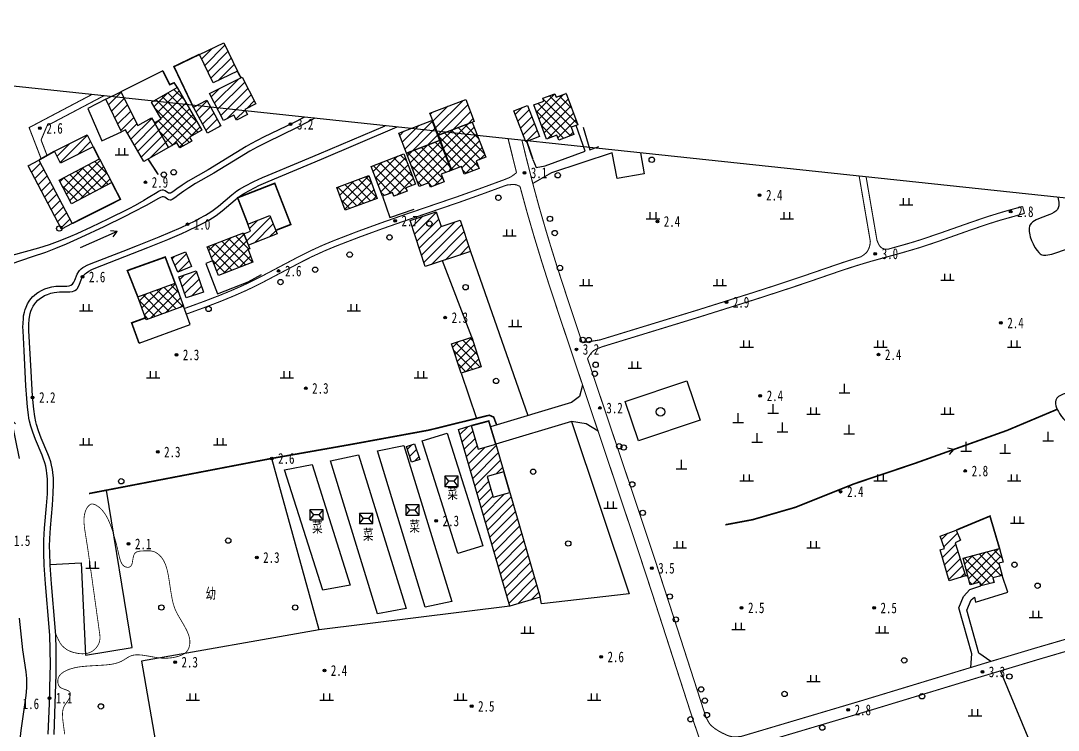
# Model space of a CAD drawing. Header units: metres. Extents: x 494039 to 619385, y 3351420 to 3402703.
# Drawn here: x 590085.7 to 590473.4, y 3393022.2 to 3393287.4 of the extents above; entities that cross this region are included whole.
import ezdxf
from ezdxf.enums import TextEntityAlignment as Align

# ---------------------------------------------------------------- set-up
doc = ezdxf.new("R2010")
doc.units = ezdxf.units.M
for name, pattern in [('2430', [0]), ('2450', [0]), ('4430', [0]), ('8521', [0]), ('9610', [0])]:
    doc.linetypes.add(name, pattern=pattern)
for name, color, linetype in [('210100', 130, 'Continuous'), ('220200', 130, 'Continuous'), ('261301', 141, 'Continuous'), ('310300', 8, 'Continuous'), ('310500', 8, 'Continuous'), ('330400', 8, 'Continuous'), ('340703', 8, 'Continuous'), ('380201', 8, '2430'), ('380202', 8, '2450'), ('420500', 8, 'Continuous'), ('440300', 8, '4430'), ('510301', 8, 'Continuous'), ('720100', 8, 'Continuous'), ('760201', 8, '8521'), ('810100', 8, '9610'), ('810302', 8, 'Continuous'), ('810501', 8, 'Continuous'), ('810502', 8, 'Continuous'), ('范围线', 8, 'Continuous')]:
    doc.layers.add(name, color=color, linetype=linetype)
doc.layers.add('710101', color=8, linetype='Continuous', lineweight=0)
pattern_1 = [(45, (0, 0), (-1.767766953, 1.767766953), []), (135, (0, 0), (-1.767766953, -1.767766953), [])]
pattern_2 = [(45, (0, 0), (-1.767766953, 1.767766953), [])]

# ---------------------------------------------------------------- blocks, each defined once
blk = doc.blocks.new('of')
at = {"color": 0, "linetype": 'Continuous'}
for p, q in [((-1, 0), (1, 0)), ((0, 0), (0, 1.7))]:
    blk.add_line(p, q, dxfattribs=at)
blk = doc.blocks.new('gc170')
at = {"linetype": 'Continuous'}
blk.add_circle((0, 0), 0.5, dxfattribs=at)
blk = doc.blocks.new('gu')
at = {"flags": 128}
for points in [[(3.75, 0), (-3.75, 0)], [(2.71, -0.6), (3.75, 0), (3.75, 0), (2.71, 0.6)]]:
    blk.add_lwpolyline(points, dxfattribs=at)
blk = doc.blocks.new('p_point')
for radius in [0.25, 0.2, 0.15, 0.1, 0.05]:
    blk.add_circle((0, 0), radius)
blk.add_point((0, 0))
blk = doc.blocks.new('vm')
at = {"linetype": 'Continuous'}
for p, q in [((1.25, 0), (-1.25, 0)), ((-0.5, 0), (-0.5, 1.3)), ((0.5, 1.3), (0.5, 0))]:
    blk.add_line(p, q, dxfattribs=at)
blk = doc.blocks.new('v1')
blk.add_circle((0, 0), 0.8)
blk = doc.blocks.new('mf')
for p, q in [((1.25, 0.95), (-1.25, 0.95)), ((-1.25, 0.95), (-1.25, -0.95)), ((0.5, 0), (-0.5, 0)), ((1.25, -0.95), (1.25, 0.95)), ((-1.25, -0.95), (1.25, -0.95))]:
    blk.add_line(p, q)
at = {"flags": 128}
for points in [[(-1.25, -0.95), (-0.5, 0), (-1.25, 0.95)], [(1.25, -0.95), (0.5, 0), (1.25, 0.95)]]:
    blk.add_lwpolyline(points, dxfattribs=at)
blk = doc.blocks.new('1-3&1-4')
at = {"layer": '310300', "linetype": 'Continuous'}
h = blk.add_hatch(dxfattribs=at)
h.set_pattern_fill('ANSI31', color=8, scale=20, style=0)
h.set_pattern_definition(pattern_2)
h.paths.add_polyline_path([(590161.5582, 3393279.1835), (590166.6848, 3393268.5173), (590157.6211, 3393264.1609), (590152.4945, 3393274.8271)])
h = blk.add_hatch(dxfattribs=at)
h.set_pattern_fill('ANSI31', color=8, scale=20, style=0)
h.set_pattern_definition(pattern_2)
h.paths.add_polyline_path([(590168.4255, 3393266.3722), (590173.5556, 3393256.341), (590169.4947, 3393254.2642), (590170.4399, 3393252.4161), (590166.2963, 3393250.297), (590165.3511, 3393252.1451), (590161.4341, 3393250.1419), (590156.304, 3393260.1731)])
h = blk.add_hatch(dxfattribs=at)
h.set_pattern_fill('ANSI31', color=8, scale=20, style=0)
h.set_pattern_definition(pattern_2)
h.paths.add_polyline_path([(590140.9532, 3393240.0238), (590131.6991, 3393234.7506), (590124.9005, 3393246.6817), (590123.4138, 3393245.8346), (590117.468, 3393258.1401), (590123.1525, 3393260.8867), (590129.512, 3393248.2624), (590134.562, 3393251.123), (590135.6846, 3393249.2698)])
h = blk.add_hatch(dxfattribs=at)
h.set_pattern_fill('ANSI31', color=8, scale=20, style=0)
h.set_pattern_definition(pattern_2)
h.paths.add_polyline_path([(590155.4853, 3393245.338), (590150.233, 3393255.0479), (590155.2675, 3393257.7712), (590160.5198, 3393248.0613)])
h = blk.add_hatch(dxfattribs=at)
h.set_pattern_fill('ANSI31', color=8, scale=20, style=0)
h.set_pattern_definition(pattern_2)
h.paths.add_polyline_path([(590241.8074, 3393244.6519), (590238.6475, 3393252.9028), (590252.0235, 3393258.0256), (590255.1835, 3393249.7747)])
h = blk.add_hatch(dxfattribs=at)
h.set_pattern_fill('ANSI31', color=8, scale=20, style=0)
h.set_pattern_definition(pattern_2)
h.paths.add_polyline_path([(590269.9304, 3393253.7378), (590275.0706, 3393255.7403), (590279.5994, 3393244.1152), (590274.4592, 3393242.1127)])
h = blk.add_hatch(dxfattribs=at)
h.set_pattern_fill('ANSI31', color=8, scale=20, style=0)
h.set_pattern_definition(pattern_2)
h.paths.add_polyline_path([(590229.8661, 3393237.9059), (590226.9898, 3393245.4162), (590239.3375, 3393250.1452), (590242.2139, 3393242.6348)])
h = blk.add_hatch(dxfattribs=at)
h.set_pattern_fill('ANSI31', color=8, scale=20, style=0)
h.set_pattern_definition(pattern_2)
h.paths.add_polyline_path([(590110.5928, 3393244.7414), (590112.8423, 3393240.2418), (590100.6083, 3393234.1257), (590098.3589, 3393238.6253)])
h = blk.add_hatch(dxfattribs=at)
h.set_pattern_fill('ANSI31', color=8, scale=20, style=0)
h.set_pattern_definition(pattern_2)
h.paths.add_polyline_path([(590088.4752, 3393233.1963), (590092.4994, 3393235.3132), (590104.9724, 3393211.6025), (590100.9482, 3393209.4856)])
h = blk.add_hatch(dxfattribs=at)
h.set_pattern_fill('ANSI31', color=8, scale=20, style=0)
h.set_pattern_definition(pattern_2)
h.paths.add_polyline_path([(590169.1278, 3393207.8087), (590171.6243, 3393208.7807), (590170.6166, 3393211.3689), (590178.8342, 3393214.5683), (590181.4959, 3393207.7321), (590170.7818, 3393203.5607)])
h = blk.add_hatch(dxfattribs=at)
h.set_pattern_fill('ANSI31', color=8, scale=20, style=0)
h.set_pattern_definition(pattern_2)
h.paths.add_polyline_path([(590231.1891, 3393212.7492), (590241.0055, 3393216.0047), (590242.8201, 3393210.5332), (590249.8689, 3393212.8708), (590253.7601, 3393201.1377), (590236.8949, 3393195.5445)])
h = blk.add_hatch(dxfattribs=at)
h.set_pattern_fill('ANSI31', color=8, scale=20, style=0)
h.set_pattern_definition(pattern_2)
h.paths.add_polyline_path([(590147.228, 3393201.063), (590149.5515, 3393195.5212), (590144.4397, 3393193.378), (590142.1162, 3393198.9197)])
h = blk.add_hatch(dxfattribs=at)
h.set_pattern_fill('ANSI31', color=8, scale=20, style=0)
h.set_pattern_definition(pattern_2)
h.paths.add_polyline_path([(590151.2629, 3393193.9561), (590154, 3393185.9975), (590147.5345, 3393183.7739), (590144.7974, 3393191.7325)])
h = blk.add_hatch(dxfattribs=at)
h.set_pattern_fill('ANSI31', color=8, scale=20, style=0)
h.set_pattern_definition(pattern_2)
h.paths.add_polyline_path([(590249.2856, 3393134.6618), (590254.0773, 3393136.0556), (590256.6352, 3393127.2615), (590263.2131, 3393129.1748), (590266.2199, 3393118.8374), (590260.0088, 3393117.0307), (590262.2622, 3393109.2836), (590268.4734, 3393111.0902), (590279.8686, 3393071.9141), (590268.4991, 3393068.607)])
h = blk.add_hatch(dxfattribs=at)
h.set_pattern_fill('ANSI31', color=8, scale=20, style=0)
h.set_pattern_definition(pattern_2)
h.paths.add_polyline_path([(590232.9146, 3393129.2215), (590234.7957, 3393123.4127), (590231.709, 3393122.4131), (590229.8279, 3393128.2219)])
h = blk.add_hatch(dxfattribs=at)
h.set_pattern_fill('ANSI31', color=8, scale=20, style=0)
h.set_pattern_definition(pattern_2)
h.paths.add_polyline_path([(590432.6196, 3393078.1013), (590429.2911, 3393089.7038), (590430.858, 3393090.1533), (590429.2301, 3393094.757), (590435.3053, 3393097.0198), (590436.9277, 3393093.2127), (590434.9233, 3393092.2232), (590438.7865, 3393079.9244)])
at = {"layer": '310500', "linetype": 'Continuous'}
h = blk.add_hatch(dxfattribs=at)
h.set_pattern_fill('ANSI37', color=8, scale=20, style=0)
h.set_pattern_definition(pattern_1)
h.paths.add_polyline_path([(590153.3326, 3393246.4555), (590148.7759, 3393243.859), (590149.629, 3393242.3618), (590145.216, 3393239.8472), (590144.0951, 3393241.8142), (590140.9532, 3393240.0238), (590135.6846, 3393249.2698), (590138.2045, 3393250.7058), (590134.6242, 3393256.989), (590144.2159, 3393262.4545)])
h = blk.add_hatch(dxfattribs=at)
h.set_pattern_fill('ANSI37', color=8, scale=20, style=0)
h.set_pattern_definition(pattern_1)
h.paths.add_polyline_path([(590277.4, 3393255.9561), (590281.1563, 3393257.3549), (590280.7538, 3393258.4358), (590285.3128, 3393260.1334), (590285.7783, 3393258.8833), (590289.4831, 3393260.2629), (590293.8612, 3393248.5054), (590291.4174, 3393247.5954), (590292.4196, 3393244.9039), (590286.741, 3393242.7893), (590286.0607, 3393244.6163), (590282.163, 3393243.165)])
h = blk.add_hatch(dxfattribs=at)
h.set_pattern_fill('ANSI37', color=8, scale=20, style=0)
h.set_pattern_definition(pattern_1)
h.paths.add_polyline_path([(590246.8343, 3393231.5263), (590241.8074, 3393244.6519), (590254.4554, 3393249.4959), (590259.4823, 3393236.3702), (590255.8891, 3393234.9941), (590256.9846, 3393232.1337), (590251.4608, 3393230.0181), (590250.3653, 3393232.8786)])
h = blk.add_hatch(dxfattribs=at)
h.set_pattern_fill('ANSI37', color=8, scale=20, style=0)
h.set_pattern_definition(pattern_1)
h.paths.add_polyline_path([(590242.848, 3393229.9996), (590243.9163, 3393227.2102), (590238.7901, 3393225.247), (590238.1836, 3393226.8305), (590234.6292, 3393225.4692), (590229.8661, 3393237.9059), (590242.2139, 3393242.6348), (590246.5151, 3393231.404)])
h = blk.add_hatch(dxfattribs=at)
h.set_pattern_fill('ANSI37', color=8, scale=20, style=0)
h.set_pattern_definition(pattern_1)
h.paths.add_polyline_path([(590225.1223, 3393221.8283), (590224.6022, 3393223.1864), (590220.9122, 3393221.7732), (590216.6407, 3393232.9266), (590228.9042, 3393237.6233), (590233.228, 3393226.3335), (590229.667, 3393224.9696), (590230.1348, 3393223.748)])
h = blk.add_hatch(dxfattribs=at)
h.set_pattern_fill('ANSI37', color=8, scale=20, style=0)
h.set_pattern_definition(pattern_1)
h.paths.add_polyline_path([(590119.7678, 3393226.9064), (590104.7114, 3393218.9385), (590100.0351, 3393227.775), (590115.0914, 3393235.7429)])
h = blk.add_hatch(dxfattribs=at)
h.set_pattern_fill('ANSI37', color=8, scale=20, style=0)
h.set_pattern_definition(pattern_1)
h.paths.add_polyline_path([(590218.9622, 3393221.0189), (590206.9725, 3393216.5967), (590203.8408, 3393225.0875), (590215.8305, 3393229.5097)])
h = blk.add_hatch(dxfattribs=at)
h.set_pattern_fill('ANSI37', color=8, scale=20, style=0)
h.set_pattern_definition(pattern_1)
h.paths.add_polyline_path([(590168.9909, 3393208.1605), (590171.3212, 3393202.1752), (590170.6599, 3393201.9177), (590172.5003, 3393197.191), (590159.5902, 3393192.1645), (590155.4195, 3393202.8765)])
h = blk.add_hatch(dxfattribs=at)
h.set_pattern_fill('ANSI37', color=8, scale=20, style=0)
h.set_pattern_definition(pattern_1)
h.paths.add_polyline_path([(590146.5337, 3393180.6748), (590132.5869, 3393175.6031), (590129.4502, 3393184.2286), (590143.397, 3393189.3004)])
h = blk.add_hatch(dxfattribs=at)
h.set_pattern_fill('ANSI37', color=8, scale=20, style=0)
h.set_pattern_definition(pattern_1)
h.paths.add_polyline_path([(590250.2675, 3393155.6619), (590246.7185, 3393166.6791), (590254.2551, 3393169.1068), (590257.804, 3393158.0897)])
h = blk.add_hatch(dxfattribs=at)
h.set_pattern_fill('ANSI37', color=8, scale=20, style=0)
h.set_pattern_definition(pattern_1)
h.paths.add_polyline_path([(590448.992, 3393079.1557), (590449.4333, 3393077.4753), (590444.5264, 3393076.1867), (590444.1639, 3393077.5668), (590440.5047, 3393076.6059), (590437.897, 3393086.5355), (590451.484, 3393090.1037), (590452.799, 3393085.0964), (590451.2126, 3393084.6798), (590452.4265, 3393080.0576)])
at = {"layer": '210100', "color": 141, "linetype": 'Continuous', "flags": 128}
for points in [[(590195.6685, 3393250.9638), (590192.9117, 3393249.4694), (590188.9738, 3393247.4857), (590177.5127, 3393241.9232), (590174.0196, 3393240.1145), (590171.3815, 3393238.6427), (590167.5245, 3393236.3455), (590157.8854, 3393230.4179), (590151.0526, 3393226.5211), (590148.5062, 3393224.9971), (590146.6133, 3393223.7468), (590144.9128, 3393222.4993), (590143.2932, 3393221.2025), (590142.2954, 3393220.5644), (590141.8043, 3393220.3943), (590141.562, 3393220.362), (590141.0859, 3393220.4253), (590140.5898, 3393220.6873), (590139.5253, 3393221.4244), (590139.0613, 3393221.5707), (590138.5608, 3393221.5538), (590137.9936, 3393221.3825), (590137.1519, 3393220.9552), (590132.5483, 3393218.342), (590127.7206, 3393215.8062), (590124.564, 3393214.2161), (590116.7666, 3393210.4108), (590108.2216, 3393206.3769), (590102.7411, 3393203.9063), (590098.767, 3393202.2347), (590095.0285, 3393200.8198), (590089.9938, 3393199.1024), (590082.0264, 3393196.4325)], [(590096.0091, 3393020.721), (590096.4411, 3393032.2163), (590096.7484, 3393043.0312), (590096.7956, 3393046.4089), (590096.7647, 3393052.4838), (590096.5726, 3393057.6033), (590096.3828, 3393060.6976), (590095.0345, 3393076.9354), (590094.5372, 3393083.9081), (590094.3435, 3393088.5706), (590094.3157, 3393090.9087), (590094.3519, 3393093.2531), (590094.4552, 3393095.4873), (590094.6113, 3393097.7263), (590095.3727, 3393106.1266), (590095.687, 3393110.5806), (590095.7694, 3393113.8919), (590095.7089, 3393116.0786), (590095.5223, 3393118.2428), (590095.3707, 3393119.3146), (590095.0559, 3393120.9071), (590094.7388, 3393122.1055), (590094.1569, 3393123.8851), (590093.7148, 3393125.0626), (590091.2355, 3393130.9205), (590090.1888, 3393133.5847), (590089.4511, 3393135.8991), (590089.0036, 3393137.7881), (590088.8034, 3393138.8488), (590088.6005, 3393140.1299), (590088.2682, 3393142.9265), (590087.9976, 3393146.1675), (590087.6756, 3393150.923), (590086.9477, 3393164.0729), (590086.5864, 3393171.4968), (590086.5543, 3393173.0095), (590086.5679, 3393174.3003), (590086.6921, 3393176.2175), (590086.7988, 3393177.0594), (590087.0813, 3393178.5124), (590087.3711, 3393179.5311), (590087.6947, 3393180.4078), (590088.2348, 3393181.5564), (590088.8869, 3393182.6453), (590089.5308, 3393183.5149), (590090.2429, 3393184.3052), (590090.7222, 3393184.7611), (590091.7544, 3393185.5897), (590092.3047, 3393185.9629), (590093.4672, 3393186.6274), (590094.7056, 3393187.1818), (590096.0127, 3393187.6231), (590097.3827, 3393187.946), (590098.8108, 3393188.1433), (590099.9111, 3393188.2029), (590102.9162, 3393188.2207), (590103.8348, 3393188.3554), (590104.4647, 3393188.5692), (590105.0614, 3393188.9646), (590105.5847, 3393189.6375), (590105.9532, 3393190.3922), (590106.8674, 3393192.7396), (590107.4111, 3393193.6682), (590107.6789, 3393194.0065), (590108.2818, 3393194.6143), (590108.962, 3393195.1424), (590109.4514, 3393195.457), (590110.4974, 3393196.0139), (590112.0322, 3393196.6698), (590124.0422, 3393201.2849), (590129.3147, 3393203.3667), (590137.5029, 3393206.6859), (590145.6082, 3393210.1717), (590150.8806, 3393212.6703), (590152.3671, 3393213.4327), (590154.8092, 3393214.78), (590156.7086, 3393215.9479), (590157.6326, 3393216.5698), (590159.67, 3393218.1125), (590164.5747, 3393222.3302), (590166.494, 3393223.7715), (590167.452, 3393224.4077), (590169.4282, 3393225.5907), (590172.856, 3393227.3613), (590176.0357, 3393228.81), (590178.1848, 3393229.7288), (590189.5124, 3393234.4229), (590197.2167, 3393237.671), (590221.9074, 3393248.1731)]]:
    blk.add_lwpolyline(points, dxfattribs=at)
at = {"layer": '210100', "color": 141, "linetype": 'Continuous', "elevation": 0.8, "flags": 128}
blk.add_lwpolyline([(590085.1513, 3393064.046), (590086.425, 3393052.2835), (590087.6321, 3393043.9962), (590087.8475, 3393041.6133), (590087.887, 3393040.5343), (590087.8371, 3393038.1181), (590087.5988, 3393035.217), (590087.037, 3393030.8631), (590085.7599, 3393022.1485), (590085.3944, 3393018.7558)], dxfattribs=at)
at = {"layer": '220200', "color": 141, "linetype": 'Continuous', "const_width": 0.6, "flags": 128}
blk.add_lwpolyline([(590349.026, 3393099.0097), (590359.2522, 3393100.9303), (590375.215, 3393105.5488), (590397.2718, 3393114.3695), (590419.6386, 3393121.8918), (590454.3335, 3393134.2996), (590473.0508, 3393142.1845)], dxfattribs=at)
at = {"layer": '310300', "color": 8, "linetype": 'Continuous', "flags": 128}
for points in [[(590161.5582, 3393279.1835), (590166.6848, 3393268.5173), (590157.6211, 3393264.1609), (590152.4945, 3393274.8271)], [(590168.4255, 3393266.3722), (590173.5556, 3393256.341), (590169.4947, 3393254.2642), (590170.4399, 3393252.4161), (590166.2963, 3393250.297), (590165.3511, 3393252.1451), (590161.4341, 3393250.1419), (590156.304, 3393260.1731)], [(590140.9532, 3393240.0238), (590131.6991, 3393234.7506), (590124.9005, 3393246.6817), (590123.4138, 3393245.8346), (590117.468, 3393258.1401), (590123.1525, 3393260.8867), (590129.512, 3393248.2624), (590134.562, 3393251.123), (590135.6846, 3393249.2698)], [(590155.4853, 3393245.338), (590150.233, 3393255.0479), (590155.2675, 3393257.7712), (590160.5198, 3393248.0613)], [(590241.8074, 3393244.6519), (590238.6475, 3393252.9028), (590252.0235, 3393258.0256), (590255.1835, 3393249.7747)], [(590269.9304, 3393253.7378), (590275.0706, 3393255.7403), (590279.5994, 3393244.1152), (590274.4592, 3393242.1127)], [(590110.5928, 3393244.7414), (590112.8423, 3393240.2418), (590100.6083, 3393234.1257), (590098.3589, 3393238.6253)], [(590088.4752, 3393233.1963), (590092.4994, 3393235.3132), (590104.9724, 3393211.6025), (590100.9482, 3393209.4856)], [(590151.2629, 3393193.9561), (590154, 3393185.9975), (590147.5345, 3393183.7739), (590144.7974, 3393191.7325)], [(590249.2856, 3393134.6618), (590254.0773, 3393136.0556), (590256.6352, 3393127.2615), (590263.2131, 3393129.1748), (590266.2199, 3393118.8374), (590260.0088, 3393117.0307), (590262.2622, 3393109.2836), (590268.4734, 3393111.0902), (590279.8686, 3393071.9141), (590268.4991, 3393068.607)], [(590432.6196, 3393078.1013), (590429.2911, 3393089.7038), (590430.858, 3393090.1533), (590429.2301, 3393094.757), (590435.3053, 3393097.0198), (590436.9277, 3393093.2127), (590434.9233, 3393092.2232), (590438.7865, 3393079.9244)]]:
    blk.add_lwpolyline(points, close=True, dxfattribs=at)
for points, elevation in [([(590229.8661, 3393237.9059), (590226.9898, 3393245.4162), (590239.3375, 3393250.1452), (590242.2139, 3393242.6348)], 5.7479), ([(590169.1278, 3393207.8087), (590171.6243, 3393208.7807), (590170.6166, 3393211.3689), (590178.8342, 3393214.5683), (590181.4959, 3393207.7321), (590170.7818, 3393203.5607)], 6.1528), ([(590231.1891, 3393212.7492), (590241.0055, 3393216.0047), (590242.8201, 3393210.5332), (590249.8689, 3393212.8708), (590253.7601, 3393201.1377), (590236.8949, 3393195.5445)], 6.0454), ([(590147.228, 3393201.063), (590149.5515, 3393195.5212), (590144.4397, 3393193.378), (590142.1162, 3393198.9197)], 5.2782), ([(590232.9146, 3393129.2215), (590234.7957, 3393123.4127), (590231.709, 3393122.4131), (590229.8279, 3393128.2219)], 4.7014)]:
    blk.add_lwpolyline(points, close=True, dxfattribs=dict(at, elevation=elevation))
at = {"layer": '310500', "color": 8, "linetype": 'Continuous', "flags": 128}
for points in [[(590153.3326, 3393246.4555), (590148.7759, 3393243.859), (590149.629, 3393242.3618), (590145.216, 3393239.8472), (590144.0951, 3393241.8142), (590140.9532, 3393240.0238), (590135.6846, 3393249.2698), (590138.2045, 3393250.7058), (590134.6242, 3393256.989), (590144.2159, 3393262.4545)], [(590277.4, 3393255.9561), (590281.1563, 3393257.3549), (590280.7538, 3393258.4358), (590285.3128, 3393260.1334), (590285.7783, 3393258.8833), (590289.4831, 3393260.2629), (590293.8612, 3393248.5054), (590291.4174, 3393247.5954), (590292.4196, 3393244.9039), (590286.741, 3393242.7893), (590286.0607, 3393244.6163), (590282.163, 3393243.165)], [(590246.8343, 3393231.5263), (590241.8074, 3393244.6519), (590254.4554, 3393249.4959), (590259.4823, 3393236.3702), (590255.8891, 3393234.9941), (590256.9846, 3393232.1337), (590251.4608, 3393230.0181), (590250.3653, 3393232.8786)], [(590242.848, 3393229.9996), (590243.9163, 3393227.2102), (590238.7901, 3393225.247), (590238.1836, 3393226.8305), (590234.6292, 3393225.4692), (590229.8661, 3393237.9059), (590242.2139, 3393242.6348), (590246.5151, 3393231.404)], [(590225.1223, 3393221.8283), (590224.6022, 3393223.1864), (590220.9122, 3393221.7732), (590216.6407, 3393232.9266), (590228.9042, 3393237.6233), (590233.228, 3393226.3335), (590229.667, 3393224.9696), (590230.1348, 3393223.748)], [(590168.9909, 3393208.1605), (590171.3212, 3393202.1752), (590170.6599, 3393201.9177), (590172.5003, 3393197.191), (590159.5902, 3393192.1645), (590155.4195, 3393202.8765)], [(590250.2675, 3393155.6619), (590246.7185, 3393166.6791), (590254.2551, 3393169.1068), (590257.804, 3393158.0897)], [(590448.992, 3393079.1557), (590449.4333, 3393077.4753), (590444.5264, 3393076.1867), (590444.1639, 3393077.5668), (590440.5047, 3393076.6059), (590437.897, 3393086.5355), (590451.484, 3393090.1037), (590452.799, 3393085.0964), (590451.2126, 3393084.6798), (590452.4265, 3393080.0576)]]:
    blk.add_lwpolyline(points, close=True, dxfattribs=at)
for points, elevation in [([(590119.7678, 3393226.9064), (590104.7114, 3393218.9385), (590100.0351, 3393227.775), (590115.0914, 3393235.7429)], 14.884), ([(590218.9622, 3393221.0189), (590206.9725, 3393216.5967), (590203.8408, 3393225.0875), (590215.8305, 3393229.5097)], 12.1789), ([(590146.5337, 3393180.6748), (590132.5869, 3393175.6031), (590129.4502, 3393184.2286), (590143.397, 3393189.3004)], 11.0392)]:
    blk.add_lwpolyline(points, close=True, dxfattribs=dict(at, elevation=elevation))
at = {"layer": '330400', "color": 8, "linetype": 'Continuous', "flags": 128}
for points in [[(590245.0625, 3393133.3063), (590258.4347, 3393091.1896), (590249.1032, 3393088.2268), (590235.731, 3393130.3435)], [(590194.659, 3393121.497), (590208.765, 3393076.4995), (590198.6141, 3393074.5542), (590184.3287, 3393119.5763)]]:
    blk.add_lwpolyline(points, close=True, dxfattribs=at)
for points, elevation in [([(590211.9927, 3393125.1439), (590229.7033, 3393067.7548), (590219.0652, 3393065.782), (590201.4776, 3393122.9728)], 4.2539), ([(590228.8542, 3393128.7042), (590246.7562, 3393070.3475), (590236.8881, 3393068.1714), (590219.0459, 3393126.7021)], 4.7312)]:
    blk.add_lwpolyline(points, close=True, dxfattribs=dict(at, elevation=elevation))
at = {"layer": '380201', "color": 8, "linetype": '2430', "const_width": 0.6, "flags": 128}
for points in [[(590152.4945, 3393274.8271), (590142.9808, 3393270.246), (590150.233, 3393255.0479)], [(590274.8439, 3393242.2625), (590277.0858, 3393235.5879)], [(590133.3229, 3393235.6759), (590137.0943, 3393229.9023)], [(590104.9724, 3393211.6025), (590122.9667, 3393220.6638), (590119.7678, 3393226.9064)], [(590180.9845, 3393209.0455), (590186.6274, 3393211.2425), (590180.6318, 3393226.6416), (590166.7713, 3393221.2451), (590170.6166, 3393211.3689)], [(590143.397, 3393189.3004), (590139.722, 3393199.0839), (590125.5725, 3393194.0278), (590129.4502, 3393184.2286)], [(590132.3149, 3393176.3509), (590127.1666, 3393174.4787), (590129.9303, 3393166.8791)], [(590268.4734, 3393111.0902), (590266.2199, 3393118.8374)], [(590451.484, 3393090.1037), (590447.8874, 3393102.2549), (590435.3053, 3393097.0198)]]:
    blk.add_lwpolyline(points, dxfattribs=at)
for points, elevation in [([(590144.2159, 3393262.4545), (590143.0415, 3393264.2157), (590141.378, 3393263.5136), (590138.8529, 3393268.6251)], 6.0588), ([(590167.9815, 3393266.145), (590166.6848, 3393268.5173)], 5.5764), ([(590098.3589, 3393238.6253), (590092.4994, 3393235.3132)], 6.1494), ([(590115.0914, 3393235.7429), (590112.8423, 3393240.2418)], 6.4477), ([(590263.2131, 3393129.1748), (590260.5893, 3393137.7952), (590254.0773, 3393136.0556)], 6.0126), ([(590438.7865, 3393079.9244), (590439.5743, 3393080.1487)], 6.6899)]:
    blk.add_lwpolyline(points, dxfattribs=dict(at, elevation=elevation))
at = {"layer": '380202', "color": 8, "linetype": '2450', "elevation": 5.85, "flags": 128}
blk.add_lwpolyline([(590138.8529, 3393268.6251), (590123.1525, 3393260.8867)], dxfattribs=at)
at = {"layer": '380202', "color": 8, "linetype": '2450', "flags": 128}
for points in [[(590117.468, 3393258.1401), (590110.771, 3393254.5854), (590116.0203, 3393242.5693), (590123.4138, 3393245.8346)], [(590277.0858, 3393235.5879), (590278.2757, 3393232.5837), (590281.6642, 3393233.1362), (590296.6685, 3393238.6077), (590293.2538, 3393248.2792)], [(590295.8211, 3393247.6369), (590298.3398, 3393239.1232), (590301.7656, 3393240.3746)], [(590220.9122, 3393221.7732), (590223.6795, 3393213.8228), (590232.7201, 3393216.9696)], [(590157.4356, 3393197.6985), (590154.8467, 3393196.6905), (590159.2647, 3393185.3431), (590170.7222, 3393189.804), (590175.6625, 3393192.5394)], [(590129.9303, 3393166.8791), (590149.0253, 3393173.823), (590146.5337, 3393180.6748)]]:
    blk.add_lwpolyline(points, dxfattribs=at)
at = {"layer": '420500', "color": 8, "linetype": 'Continuous', "const_width": 0.4, "flags": 128}
for points in [[(590112.3019, 3393259.8303), (590088.8603, 3393247.4579), (590093.3525, 3393235.7955)], [(590116.7672, 3393259.3554), (590095.569, 3393248.167), (590093.3257, 3393242.8322), (590095.5564, 3393237.0412)], [(590267.8383, 3393243.2881), (590270.988, 3393230.6324)], [(590273.0054, 3393242.7386), (590274.5974, 3393236.2678), (590277.2508, 3393225.8227), (590279.4719, 3393217.6446), (590281.9338, 3393209.1445), (590283.4304, 3393204.1583), (590286.1312, 3393195.4654), (590289.7365, 3393184.4286), (590295.5254, 3393167.0334)], [(590266.5737, 3393228.0605), (590268.2752, 3393228.755), (590268.9186, 3393229.0964), (590269.8318, 3393229.726), (590270.988, 3393230.6324)], [(590266.5737, 3393228.0605), (590257.4195, 3393224.7019), (590249.1157, 3393221.7277), (590228.6345, 3393214.7329), (590220.4108, 3393211.8558), (590211.4186, 3393208.5782), (590202.4949, 3393205.135), (590198.3787, 3393203.4183), (590193.6626, 3393201.2567), (590189.4309, 3393199.1243), (590175.5338, 3393191.7815), (590171.2247, 3393189.6293), (590168.6826, 3393188.4389), (590164.5006, 3393186.5957), (590159.7108, 3393184.6202), (590154.0705, 3393182.4611), (590146.8422, 3393179.8265)], [(590267.3284, 3393225.9817), (590258.1638, 3393222.6193), (590249.8516, 3393219.642), (590229.3869, 3393212.6528), (590221.1885, 3393209.7852), (590212.2383, 3393206.5239), (590203.3568, 3393203.0968), (590199.2603, 3393201.3877), (590194.5831, 3393199.2432), (590190.4093, 3393197.14), (590175.8338, 3393189.4496), (590172.1704, 3393187.6284), (590169.6066, 3393186.4277), (590165.3857, 3393184.5674), (590160.5515, 3393182.5735), (590154.8684, 3393180.3982), (590147.5978, 3393177.7485)], [(590272.2736, 3393225.4785), (590271.1045, 3393225.9894), (590270.7431, 3393226.0977), (590270.118, 3393226.1974), (590269.1114, 3393226.17), (590267.3284, 3393225.9817)], [(590272.2736, 3393225.4785), (590274.9075, 3393215.8215), (590277.5399, 3393206.7631), (590280.4397, 3393197.2373), (590282.7341, 3393190.0169), (590287.0175, 3393177.0038), (590316.0947, 3393090.3698), (590321.429, 3393074.1138), (590337.1257, 3393025.5122)], [(590409.9079, 3393202.0457), (590416.8242, 3393203.9851), (590419.8569, 3393204.8844), (590422.9384, 3393205.8662), (590429.6744, 3393208.1629), (590441.274, 3393212.2416), (590447.4017, 3393214.3153), (590452.7786, 3393215.9599), (590460.0704, 3393217.9904)], [(590302.9195, 3393165.5278), (590338.9973, 3393176.5688), (590360.6312, 3393183.3786), (590372.9399, 3393187.3828), (590379.5037, 3393189.5892), (590391.4771, 3393193.7126), (590397.4887, 3393195.6927), (590403.3234, 3393197.4507), (590415.0301, 3393200.6741), (590421.2739, 3393202.5032), (590426.1933, 3393204.1069), (590429.2527, 3393205.1586), (590440.8436, 3393209.266), (590446.9671, 3393211.354), (590451.4743, 3393212.7712), (590460.8014, 3393215.3989)], [(590302.1299, 3393168.1021), (590339.0288, 3393179.3981), (590359.8085, 3393185.941), (590366.6451, 3393188.1477), (590376.8739, 3393191.5377), (590392.9966, 3393197.0727), (590399.7175, 3393199.2017)], [(590295.5254, 3393167.0334), (590302.1299, 3393168.1021)], [(590297.5011, 3393161.1529), (590316.7458, 3393103.9015), (590322.5961, 3393086.3), (590330.3093, 3393062.6005), (590341.7833, 3393027.0197)], [(590505.9223, 3393064.8013), (590486.8867, 3393059.3498), (590464.9843, 3393052.9654), (590446.6962, 3393047.4839), (590400.1085, 3393033.3253), (590354.9789, 3393019.9198)], [(590488.2524, 3393055.1307), (590477.0863, 3393051.9362), (590466.2301, 3393048.754), (590444.037, 3393042.0703), (590402.2895, 3393029.3971), (590356.2292, 3393015.7119)], [(590354.9789, 3393019.9198), (590353.0529, 3393019.7193), (590351.9812, 3393019.7376), (590351.2546, 3393019.8426), (590350.2995, 3393020.1046), (590349.6722, 3393020.3358), (590347.5228, 3393021.3506), (590346.5492, 3393021.8978), (590345.1937, 3393022.7663), (590343.8216, 3393023.8648), (590343.2354, 3393024.5004), (590342.9264, 3393024.934), (590341.7833, 3393027.0197)]]:
    blk.add_lwpolyline(points, dxfattribs=at)
for points, elevation in [([(590399.0064, 3393229.3377), (590403.1861, 3393204.9317)], 3.1066), ([(590401.6042, 3393229.0614), (590405.6639, 3393205.356)], 3.1066), ([(590460.8014, 3393215.3989), (590460.0704, 3393217.9904)], 2.847), ([(590399.7175, 3393199.2017), (590400.6103, 3393199.8126), (590401.4031, 3393200.4374), (590401.8608, 3393200.9155), (590402.1305, 3393201.2836), (590402.4895, 3393201.9493), (590402.8283, 3393202.831), (590403.0353, 3393203.6545), (590403.1861, 3393204.9317)], 3.1066), ([(590405.6639, 3393205.356), (590406.0605, 3393204.3743), (590406.5003, 3393203.4902), (590406.8494, 3393203.0077), (590407.1421, 3393202.718), (590407.6479, 3393202.3655), (590408.4657, 3393202.0427), (590408.8935, 3393201.9982), (590409.9079, 3393202.0457)], 3.1066), ([(590297.5011, 3393161.1529), (590298.6261, 3393162.8363), (590299.2805, 3393163.6212), (590299.7945, 3393164.0853), (590300.631, 3393164.606), (590302.9195, 3393165.5278)], 3.2624), ([(590336.7867, 3393013.7856), (590340.4419, 3393015.7776), (590337.1257, 3393025.5122)], 3.9383)]:
    blk.add_lwpolyline(points, dxfattribs=dict(at, elevation=elevation))
at = {"layer": '440300', "color": 8, "linetype": '4430', "const_width": 0.6, "flags": 128}
blk.add_lwpolyline([(590263.5589, 3393136.3389), (590262.4238, 3393139.2664), (590260.806, 3393139.9605), (590238.2212, 3393134.3805), (590209.349, 3393129.0792), (590179.4921, 3393123.8096), (590111.227, 3393110.6849)], dxfattribs=at)
at = {"layer": '710101', "color": 8, "linetype": 'Continuous', "const_width": 0.3, "elevation": 2, "flags": 128}
blk.add_lwpolyline([(590102.1507, 3393020.6696), (590101.5139, 3393025.4766), (590101.3968, 3393026.5537), (590101.327, 3393028.2365), (590101.3553, 3393028.8494), (590101.4934, 3393029.841), (590101.706, 3393030.601), (590101.9775, 3393031.2219), (590102.4755, 3393032.0222), (590103.3541, 3393033.25), (590103.8524, 3393034.1011), (590104.1146, 3393034.7779), (590104.2283, 3393035.3289), (590104.2493, 3393035.647), (590104.19, 3393036.1388), (590104.0611, 3393036.4345), (590103.9243, 3393036.6156), (590103.5591, 3393036.9126), (590103.016, 3393037.1793), (590101.1168, 3393037.8564), (590100.5575, 3393038.1747), (590100.303, 3393038.3908), (590099.9733, 3393038.8182), (590099.7433, 3393039.3187), (590099.5851, 3393040.009), (590099.5653, 3393040.7985), (590099.6792, 3393041.4928), (590099.8691, 3393042.0289), (590100.1414, 3393042.5206), (590100.5774, 3393043.0675), (590100.8827, 3393043.3635), (590101.5743, 3393043.8919), (590102.9078, 3393044.6117), (590104.0786, 3393045.0662), (590105.5968, 3393045.5041), (590106.8823, 3393045.7733), (590108.0041, 3393045.9485), (590110.5881, 3393046.2067), (590117.4298, 3393046.6072), (590119.5276, 3393046.8591), (590120.8977, 3393047.1274), (590122.2354, 3393047.5179), (590123.2106, 3393047.9203), (590124.1251, 3393048.4215), (590125.7524, 3393049.4479), (590126.609, 3393049.9001), (590127.4553, 3393050.1977), (590128.3377, 3393050.3628), (590129.4698, 3393050.4203), (590130.8628, 3393050.3314), (590133.0086, 3393050.0036), (590136.7156, 3393049.3428), (590138.5088, 3393049.1526), (590139.8547, 3393049.1247), (590140.7288, 3393049.1604), (590142.4647, 3393049.3504), (590143.3131, 3393049.5046), (590144.5411, 3393049.8152), (590145.6902, 3393050.2323), (590146.225, 3393050.4868), (590146.8859, 3393050.881), (590147.4748, 3393051.3471), (590147.9761, 3393051.897), (590148.3974, 3393052.5976), (590148.6719, 3393053.3287), (590148.8663, 3393054.2452), (590148.9314, 3393055.2502), (590148.8593, 3393056.1918), (590148.7657, 3393056.7177), (590148.4859, 3393057.7433), (590148.0004, 3393058.9874), (590147.6553, 3393059.7188), (590146.7469, 3393061.3977), (590144.3775, 3393065.4439), (590143.6397, 3393066.9097), (590143.1814, 3393068.0246), (590142.7132, 3393069.5141), (590142.2695, 3393071.4241), (590141.8001, 3393074.1486), (590140.8971, 3393080.0061), (590140.3957, 3393082.2868), (590139.9469, 3393083.759), (590139.6724, 3393084.4742), (590139.1781, 3393085.5124), (590138.5574, 3393086.4979), (590138.2201, 3393086.9292), (590137.5722, 3393087.6201), (590136.8511, 3393088.2257), (590136.1382, 3393088.6793), (590135.6631, 3393088.9045), (590135.14, 3393089.0823), (590134.278, 3393089.2484), (590133.71, 3393089.2961), (590132.0921, 3393089.2821), (590130.4857, 3393089.1807), (590129.9406, 3393089.1082), (590129.2467, 3393088.9342), (590128.7549, 3393088.7007), (590128.3312, 3393088.3248), (590127.9758, 3393087.6591), (590127.7587, 3393086.8439), (590127.3621, 3393084.5995), (590127.1378, 3393083.9686), (590126.7955, 3393083.4788), (590126.3629, 3393083.2083), (590125.9176, 3393083.1178), (590125.6038, 3393083.1153), (590124.8985, 3393083.2532), (590124.4867, 3393083.4438), (590124.1294, 3393083.7013), (590123.8932, 3393083.933), (590123.4907, 3393084.4806), (590123.118, 3393085.2332), (590122.9419, 3393085.7048), (590122.5517, 3393087.0971), (590121.7142, 3393090.7399), (590121.2423, 3393092.5898), (590120.3346, 3393095.7786), (590119.5433, 3393098.1696), (590119.1674, 3393099.1727), (590118.4676, 3393100.8122), (590117.8158, 3393102.0882), (590117.0474, 3393103.3225), (590116.1165, 3393104.501), (590115.571, 3393105.0633), (590114.8434, 3393105.6954), (590113.7142, 3393106.427), (590113.3731, 3393106.5796), (590112.765, 3393106.7504), (590112.2432, 3393106.7638), (590111.9932, 3393106.7121), (590111.7279, 3393106.6056), (590111.3129, 3393106.3272), (590110.8631, 3393105.864), (590110.6271, 3393105.5475), (590110.2196, 3393104.8578), (590109.9101, 3393104.1595), (590109.5389, 3393102.8494), (590109.3704, 3393101.5244), (590109.3561, 3393099.9658), (590109.5274, 3393097.9504), (590110.7372, 3393090.2411), (590111.335, 3393086.1274), (590115.2444, 3393058.101), (590115.311, 3393057.3702), (590115.3077, 3393056.2467), (590115.1682, 3393055.3829), (590115.0191, 3393054.9017), (590114.4718, 3393053.7967), (590113.9834, 3393053.1161), (590113.4145, 3393052.4972), (590112.4373, 3393051.7221), (590111.476, 3393051.2373), (590110.7564, 3393051.0135), (590110.1986, 3393050.9005), (590109.0499, 3393050.797), (590108.4645, 3393050.7993), (590107.2851, 3393050.8995), (590105.5326, 3393051.2641), (590104.4065, 3393051.6425), (590103.3419, 3393052.1321), (590102.8412, 3393052.4218), (590101.876, 3393053.1355), (590101.2023, 3393053.7985), (590100.4678, 3393054.7774), (590099.8934, 3393055.8201), (590098.6858, 3393058.4165)], dxfattribs=at)
at = {"layer": '760201', "color": 8, "linetype": '8521', "flags": 128}
for points in [[(590191.8093, 3393251.3742), (590187.9437, 3393249.4228), (590176.4606, 3393243.8521), (590171.734, 3393241.3743), (590169.9541, 3393240.3659), (590166.0784, 3393238.0583), (590155.7217, 3393231.7016), (590148.34, 3393227.4024), (590146.009, 3393225.9196), (590144.089, 3393224.5785), (590142.5295, 3393223.4032), (590141.9573, 3393223.0588), (590141.7309, 3393222.9704), (590141.359, 3393222.9129), (590140.9847, 3393222.9974), (590139.6659, 3393223.8812), (590139.1164, 3393224.0646), (590138.5443, 3393224.0594), (590137.9562, 3393223.9034), (590137.2058, 3393223.5539), (590136.6753, 3393223.2427), (590133.3776, 3393221.1748), (590131.7244, 3393220.1993), (590128.4866, 3393218.387), (590126.1012, 3393217.1158), (590118.2904, 3393213.1893), (590112.0995, 3393210.2398), (590106.6661, 3393207.7634), (590104.3198, 3393206.7405), (590100.364, 3393205.1137), (590096.3127, 3393203.6396), (590092.3422, 3393202.433), (590082.4463, 3393199.7117), (590080.6642, 3393199.1664), (590078.0277, 3393198.2664), (590075.8796, 3393197.4091), (590074.0898, 3393196.5673), (590072.1489, 3393195.496), (590068.5558, 3393193.3491)], [(590098.2086, 3393020.6756), (590098.6397, 3393032.2012), (590098.9475, 3393043.0447), (590098.9953, 3393046.4314), (590098.9657, 3393052.5225), (590098.7745, 3393057.6471), (590098.5854, 3393060.7411), (590097.2415, 3393076.9772), (590096.7441, 3393083.9489), (590096.5486, 3393088.6105), (590096.5194, 3393090.9481), (590096.5731, 3393093.8565), (590096.8126, 3393097.8184), (590097.5796, 3393106.3194), (590097.8983, 3393110.8273), (590097.9836, 3393114.1788), (590097.924, 3393116.3921), (590097.7368, 3393118.5826), (590097.5841, 3393119.6674), (590097.2661, 3393121.2791), (590096.945, 3393122.4917), (590096.3553, 3393124.2922), (590095.9071, 3393125.4835), (590093.3954, 3393131.4104), (590092.3376, 3393134.1068), (590091.5973, 3393136.4412), (590091.3433, 3393137.4554), (590090.9365, 3393139.5074), (590090.5617, 3393142.2081), (590090.1406, 3393147.0517), (590089.5714, 3393156.463), (590088.7699, 3393171.5513), (590088.7345, 3393172.9771), (590088.7424, 3393173.9901), (590088.857, 3393175.7938), (590088.9607, 3393176.5842), (590089.2405, 3393177.9453), (590089.5307, 3393178.8969), (590089.8477, 3393179.6938), (590090.3561, 3393180.6946), (590090.9288, 3393181.5784), (590091.3344, 3393182.0966), (590092.1622, 3393182.9586), (590093.0892, 3393183.7121), (590094.104, 3393184.3609), (590094.6411, 3393184.6467), (590095.7689, 3393185.142), (590096.9614, 3393185.535), (590098.2112, 3393185.8237), (590100.1793, 3393186.0534), (590104.0456, 3393186.0863), (590105.0024, 3393186.2127), (590105.6463, 3393186.4012), (590105.9395, 3393186.5334), (590106.5261, 3393186.9508), (590106.8889, 3393187.3822), (590107.0978, 3393187.7165), (590107.5001, 3393188.5704), (590108.3904, 3393190.8832), (590108.7997, 3393191.6603), (590109.0949, 3393192.0829), (590109.8843, 3393192.9062), (590110.2826, 3393193.2232), (590111.1493, 3393193.7837), (590112.3299, 3393194.379), (590113.196, 3393194.7494), (590133.266, 3393202.6502), (590140.6946, 3393205.6767), (590145.8565, 3393207.8886), (590148.0568, 3393208.8786), (590151.8744, 3393210.7005), (590153.4167, 3393211.4883), (590155.9488, 3393212.8832), (590158.7157, 3393214.6307), (590160.9372, 3393216.3074), (590165.7952, 3393220.4836), (590166.7713, 3393221.2451), (590168.002, 3393222.1161), (590168.9512, 3393222.7305), (590170.9058, 3393223.8756), (590173.2605, 3393225.1), (590174.6333, 3393225.7583), (590178.1242, 3393227.3122), (590198.1183, 3393235.6645), (590226.4033, 3393247.695)], [(590473.1911, 3393221.4477), (590473.3434, 3393220.8663), (590473.5687, 3393219.5318), (590473.6074, 3393219.0223), (590473.5782, 3393218.1788), (590473.43, 3393217.5185), (590473.0939, 3393216.8651), (590472.5177, 3393216.2462), (590471.7755, 3393215.7136), (590470.9102, 3393215.245), (590470.2027, 3393214.924), (590466.6428, 3393213.5589), (590465.1949, 3393212.9323), (590463.944, 3393212.2022), (590463.2823, 3393211.6249), (590462.8211, 3393210.9661), (590462.6786, 3393210.6263), (590462.5111, 3393209.8877), (590462.5033, 3393208.6662), (590462.7239, 3393207.3548), (590462.9028, 3393206.6797), (590463.3729, 3393205.3164), (590463.9695, 3393203.9691), (590464.6746, 3393202.6796), (590465.4803, 3393201.4947), (590466.0905, 3393200.7722), (590466.6057, 3393200.2904), (590466.998, 3393200.0393), (590467.2912, 3393199.9204), (590467.8784, 3393199.8046), (590468.7458, 3393199.811), (590469.5172, 3393199.9107), (590470.9508, 3393200.2108), (590472.8361, 3393200.7698), (590477.8434, 3393202.5233)], [(590478.4625, 3393199.7954), (590479.1136, 3393198.1923), (590479.7318, 3393196.4569), (590479.9358, 3393195.7531), (590480.2133, 3393194.4412), (590484.773, 3393159.1013), (590485.261, 3393154.8394), (590485.2757, 3393153.7296), (590485.1269, 3393152.8931), (590484.9866, 3393152.5394), (590484.7308, 3393152.1074), (590484.3136, 3393151.6235), (590484.0177, 3393151.3593), (590483.3383, 3393150.881), (590482.4242, 3393150.3922), (590481.1063, 3393149.844), (590476.9352, 3393148.4789), (590475.2898, 3393147.8742), (590474.2644, 3393147.3908), (590473.51, 3393146.9175), (590472.824, 3393146.2737), (590472.4482, 3393145.6219), (590472.3199, 3393145.0245), (590472.3539, 3393144.2511), (590472.545, 3393143.4213), (590472.9284, 3393142.3934), (590473.4682, 3393141.296), (590473.8759, 3393140.591), (590474.5829, 3393139.5379), (590475.3546, 3393138.5784), (590476.1913, 3393137.7185), (590476.6352, 3393137.3293), (590477.826, 3393136.4913), (590478.8617, 3393135.9877), (590480.0292, 3393135.6191), (590483.2791, 3393134.8681), (590483.7989, 3393134.7022), (590484.6657, 3393134.3341), (590485.4055, 3393133.8715), (590486.0266, 3393133.324), (590486.5957, 3393132.6854), (590487.3787, 3393131.6101), (590489.4296, 3393128.3994), (590490.0662, 3393127.581), (590490.6119, 3393127.0237), (590491.2025, 3393126.5816), (590491.851, 3393126.2844), (590492.403, 3393126.1729), (590493.2123, 3393126.1802), (590494.1568, 3393126.3566), (590494.6855, 3393126.5108), (590496.3668, 3393127.1815), (590497.005, 3393127.4919), (590498.1178, 3393128.1288), (590499.2255, 3393128.9802), (590499.9167, 3393129.7725), (590500.2285, 3393130.3127), (590500.4034, 3393130.7317), (590500.5398, 3393131.1705), (590500.7131, 3393132.098), (590500.779, 3393133.4153), (590500.7475, 3393134.2719), (590500.5491, 3393136.2056), (590498.1726, 3393152.2568), (590497.1807, 3393158.3977), (590496.5497, 3393161.6931), (590495.9325, 3393164.3903), (590495.3667, 3393166.6148), (590490.2384, 3393184.9599), (590489.2382, 3393188.874), (590488.8094, 3393190.787), (590488.5003, 3393192.8141), (590488.3853, 3393193.9487), (590487.9128, 3393201.9404)]]:
    blk.add_lwpolyline(points, dxfattribs=at)
at = {"layer": '810100', "color": 8, "linetype": '9610', "flags": 128}
for points, elevation in [([(590317.3413, 3393238.0232), (590318.724, 3393230.2181), (590308.5273, 3393228.4677), (590306.6769, 3393238.0912), (590284.0438, 3393230.5476), (590277.0608, 3393226.6077)], 3.5313), ([(590253.7601, 3393201.1377), (590275.2207, 3393139.832)], 3.4403), ([(590254.2551, 3393169.1068), (590243.3179, 3393197.6746)], 3.4403), ([(590250.2675, 3393155.6619), (590256.0573, 3393138.7872)], 3.4403), ([(590295.6772, 3393151.2182), (590294.5267, 3393146.9872), (590291.4988, 3393144.7078), (590261.2437, 3393135.6454)], 3.457), ([(590291.5454, 3393137.5776), (590313.1307, 3393073.2434), (590280.3413, 3393069.4559), (590279.8686, 3393071.9141)], 3.4403), ([(590268.4991, 3393068.607), (590197.2467, 3393059.6967), (590179.4921, 3393123.8096)], 4.2458), ([(590096.7364, 3393084.1902), (590108.3414, 3393084.7337), (590109.8819, 3393050.3237), (590127.3962, 3393053.1397), (590117.7573, 3393111.9405)], 3.2374)]:
    blk.add_lwpolyline(points, dxfattribs=dict(at, elevation=elevation))
at = {"layer": '810100', "color": 8, "linetype": '9610', "elevation": 3.8774, "flags": 128}
blk.add_lwpolyline([(590339.6412, 3393138.1583), (590316.5022, 3393130.3387), (590311.5317, 3393145.0469), (590334.6707, 3393152.8666)], close=True, dxfattribs=at)
at = {"layer": '810100', "color": 8, "linetype": '9610', "flags": 128}
for points in [[(590301.467, 3393134.0019), (590296.9641, 3393136.7689), (590291.5454, 3393137.5776), (590263.2131, 3393129.1748)], [(590448.1513, 3393047.8854), (590443.7742, 3393050.9872), (590439.2772, 3393067.1169), (590440.8151, 3393070.9718), (590442.0802, 3393071.9685), (590442.5272, 3393070.136), (590454.6148, 3393073.8485), (590452.4265, 3393080.0576)], [(590440.7769, 3393045.6599), (590441.0807, 3393050.7769), (590436.2576, 3393068.0276), (590437.9602, 3393072.1503), (590440.4177, 3393074.7959), (590444.5264, 3393076.1867)], [(590197.2467, 3393059.6967), (590130.8406, 3393048.088), (590145.4193, 3392964.1154), (590124.7946, 3392958.687)], [(590477.1693, 3392983.453), (590451.8135, 3393044.3904)]]:
    blk.add_lwpolyline(points, dxfattribs=at)
at = {"layer": '范围线', "color": 8, "flags": 128}
blk.add_lwpolyline([(580974.9971, 3398172.2884), (580158.1729, 3397748.7629), (583102.2681, 3395406.1495), (589376.9328, 3392493.3034), (594318.9563, 3392016.403), (594002.9657, 3392059.9931), (593709.5027, 3392110.274), (593489.39, 3392154.2585), (593446.55, 3392164.1073), (593184.0367, 3392224.4585), (592856.0894, 3392311.9807), (592630.9821, 3392379.424), (592345.2786, 3392474.0542), (592112.8421, 3392558.6278), (591835.9381, 3392668.5492), (591571.4074, 3392783.2499), (591303.4331, 3392909.9936), (591275.2655, 3392923.316), (591065.2798, 3393031.2284), (591019.813, 3393054.5939), (590886.2864, 3393127.1825), (590776.1303, 3393189.2284), (589711.9005, 3393302.4152), (583546.9224, 3396125.8295)], close=True, dxfattribs=at)
at = {"layer": '261301', "color": 141, "linetype": 'Continuous', "xscale": 2, "yscale": 2}
for p, rotation in [((590114.8331, 3393205.5352, 1), 23.84077385539356), ((590083.6045, 3393131.1437, 2.5439), 101.3103973350321), ((590427.3184, 3393124.6383, 2.7961), 19.68110026274378)]:
    blk.add_blockref('gu', p, dxfattribs=dict(at, rotation=rotation))
at = {"layer": '330400', "color": 8, "linetype": 'Continuous', "xscale": 2, "yscale": 2}
for p in [(590246.6788, 3393115.2745), (590232.0797, 3393104.5259), (590196.2052, 3393102.7248), (590214.8463, 3393101.3595)]:
    blk.add_blockref('mf', p, dxfattribs=at)
at = {"layer": '340703', "color": 8, "linetype": 'Continuous', "xscale": 2, "yscale": 2}
for p in [(590393.4939, 3393148.2853, 4.1854), (590353.7484, 3393137.2866, 4.3942), (590366.9083, 3393140.7382, 4.4539), (590370.4039, 3393133.8017, 4.3942), (590360.8666, 3393129.9116, 4.4613), (590395.3215, 3393133.0244, 4.1854), (590469.6788, 3393130.3867, 4.1854), (590439.0034, 3393126.555, 4.1854), (590453.5402, 3393125.7649, 4.1854), (590332.6706, 3393119.9015, 4.3942)]:
    blk.add_blockref('of', p, dxfattribs=at)
at = {"layer": '510301', "color": 8, "linetype": 'Continuous', "xscale": 2, "yscale": 2}
for p in [(590321.5234, 3393235.4282, 2.5406), (590139.1825, 3393229.8739, 4.3464), (590142.8691, 3393230.7627, 4.4538), (590286.3787, 3393229.6597, 3.5031), (590264.1885, 3393221.2403, 3.5031), (590283.4591, 3393213.3614, 3.5179), (590100.1348, 3393209.7368, 6.3463), (590238.4273, 3393211.5895, 8.7916), (590223.5147, 3393206.4076, 2.2566), (590285.2642, 3393208.0508, 3.5476), (590208.633, 3393199.9783, 2.4169), (590195.7387, 3393194.3472, 2.4169), (590287.2155, 3393195.0201, 3.5587), (590182.788, 3393189.7313, 2.5059), (590155.9017, 3393179.682, 3.3927), (590295.7179, 3393168.1289, 3.581), (590298.0064, 3393168.0635, 3.581), (590300.5479, 3393158.8091, 3.581), (590300.231, 3393155.4675, 3.581), (590309.3569, 3393128.3498, 3.7071), (590311.0305, 3393127.893, 3.6181), (590123.2939, 3393115.2733, 4.2878), (590314.2367, 3393114.0994, 3.7368), (590318.1417, 3393103.4798, 3.9446), (590457.0618, 3393084.0805, 3.4254), (590465.6767, 3393076.2317, 3.0337), (590328.2714, 3393072.197, 3.9891), (590330.5169, 3393063.6024, 4.0187), (590415.8526, 3393048.3369, 2.8999), (590455.1697, 3393042.2968, 4.0989), (590339.9635, 3393037.4758, 4.0336), (590371.1311, 3393035.788, 2.8702), (590422.4941, 3393034.9107, 4.1434), (590341.3379, 3393033.2808, 3.8704), (590342.126, 3393027.8874, 4.0336), (590335.9889, 3393026.3205, 3.8199), (590385.2097, 3393023.2138, 4.0989)]:
    blk.add_blockref('gc170', p, dxfattribs=at)
at = {"layer": '720100', "color": 8, "linetype": 'Continuous', "xscale": 2, "yscale": 2, "zscale": 2}
for p in [(590186.5469, 3393248.7346, 3.2152), (590092.9024, 3393247.2076, 2.624), (590273.9168, 3393230.5502, 3.1169), (590132.2811, 3393227.0056, 2.8704), (590361.8301, 3393222.2151, 2.3625), (590455.6247, 3393216.0437, 2.815), (590148.0178, 3393211.3192, 1), (590225.6017, 3393212.5859, 2.7348), (590323.5998, 3393212.3826, 2.363), (590405.0386, 3393200.3201, 2.9726), (590108.7997, 3393191.6603, 2.55), (590182.0939, 3393193.873, 2.5762), (590349.4335, 3393182.1965, 2.9339), (590244.3391, 3393176.4366, 2.315), (590451.9754, 3393174.4525, 2.3527), (590293.3319, 3393164.5816, 3.1758), (590143.9011, 3393162.5245, 2.2845), (590406.2557, 3393162.606, 2.4035), (590192.2215, 3393150.0206, 2.3219), (590090.1729, 3393146.6016, 2.1786), (590362.062, 3393147.2361, 2.3973), (590302.1554, 3393142.6603, 3.2492), (590136.8976, 3393126.2339, 2.3), (590179.4921, 3393123.8096, 2.5964), (590438.6685, 3393119.1313, 2.808), (590392.0987, 3393111.381, 2.4294), (590240.9759, 3393100.4695, 2.2949), (590126.0086, 3393091.869, 2.055), (590173.9128, 3393086.7846, 2.3), (590321.5364, 3393082.7924, 3.467), (590355.0788, 3393067.9903, 2.498), (590404.5782, 3393067.9398, 2.46), (590143.4077, 3393047.6827, 2.2633), (590302.5814, 3393049.6391, 2.5557), (590199.1937, 3393044.551, 2.4471), (590445.0503, 3393044.0408, 3.2735), (590096.452, 3393034.2163, 1.1), (590254.2186, 3393031.1743, 2.4682), (590394.9162, 3393029.817, 2.7961)]:
    blk.add_blockref('p_point', p, dxfattribs=at)
at = {"layer": '810302', "color": 8, "linetype": 'Continuous', "xscale": 2, "yscale": 2}
for p in [(590123.5159, 3393237.2065, 3.5059), (590416.6206, 3393218.4475, 3.5313), (590321.9726, 3393213.2599), (590371.9726, 3393213.2599), (590268.3472, 3393206.8298, 3.5059), (590296.9726, 3393188.2599), (590346.9726, 3393188.2599), (590431.9714, 3393190.2517), (590110.2019, 3393178.8191), (590210.2019, 3393178.8191), (590270.4996, 3393173.0297, 3.5059), (590356.9714, 3393165.2517), (590406.9714, 3393165.2517), (590456.9714, 3393165.2517), (590315.2363, 3393157.3863, 3.8774), (590135.2019, 3393153.8191), (590185.2019, 3393153.8191), (590235.2019, 3393153.8191), (590381.9714, 3393140.2517), (590431.9714, 3393140.2517), (590110.2019, 3393128.8191), (590160.2019, 3393128.8191), (590356.9714, 3393115.2517), (590406.9714, 3393115.2517), (590456.9714, 3393115.2517), (590306.1127, 3393105.1485, 3.5059), (590458.1074, 3393099.4686, 3.949), (590331.9714, 3393090.2517), (590381.9714, 3393090.2517), (590112.4937, 3393082.6369, 3.5059), (590465.0245, 3393064.2463, 3.949), (590275.0389, 3393058.3613), (590353.9468, 3393059.7567), (590407.6445, 3393058.4883), (590381.9714, 3393040.2517), (590150.0389, 3393033.3613), (590200.0389, 3393033.3613), (590250.0389, 3393033.3613), (590300.0389, 3393033.3613), (590442.2918, 3393027.4907)]:
    blk.add_blockref('vm', p, dxfattribs=at)
at = {"layer": '810501', "color": 8, "linetype": 'Continuous', "xscale": 2, "yscale": 2}
blk.add_blockref('v1', (590324.8017, 3393141.1958, 3.8774), dxfattribs=at)
at = {"layer": '810502', "color": 8, "linetype": 'Continuous', "xscale": 2, "yscale": 2}
for p in [(590251.9551, 3393187.8002, 4.2458), (590263.3359, 3393152.7882, 4.2458), (590277.2113, 3393118.8343, 4.2458), (590163.2749, 3393093.088), (590290.2912, 3393092.0107, 4.2458), (590138.2749, 3393068.088), (590188.2749, 3393068.088), (590115.6771, 3393031.1244)]:
    blk.add_blockref('gc170', p, dxfattribs=at)
at = {"color": 8, "width": 0.75}
for p in [(590247.0828, 3393110.7665, 5.1452), (590196.572, 3393098.0909, 4.3163), (590215.571, 3393095.3877, 4.2539), (590232.9, 3393098.4283, 4.7312)]:
    blk.add_text('菜', height=4, dxfattribs=at).set_placement(p, align=Align.MIDDLE_CENTER)
at = {"color": 8, "linetype": 'Continuous', "width": 0.75}
blk.add_text('幼', height=4, dxfattribs=at).set_placement((590156.7586, 3393073.401), align=Align.MIDDLE)
at = {"layer": '720100', "color": 8, "width": 0.75}
for s, p in [('2.6', (590095.3024, 3393247.2076, 2.624)), ('3.2', (590188.9469, 3393248.7346, 3.2152)), ('3.1', (590276.3168, 3393230.5502, 3.1169)), ('2.9', (590134.6811, 3393227.0056, 2.8704)), ('2.4', (590364.2301, 3393222.2151, 2.3625)), ('2.8', (590458.0247, 3393216.0437, 2.815)), ('2.7', (590228.0017, 3393212.5859, 2.7348)), ('2.4', (590325.9998, 3393212.3826, 2.363)), ('1.0', (590150.4178, 3393211.3192, 1)), ('3.0', (590407.4386, 3393200.3201, 2.9726)), ('2.6', (590184.4939, 3393193.873, 2.5762)), ('2.6', (590111.1997, 3393191.6603, 2.55)), ('2.9', (590351.8335, 3393182.1965, 2.9339)), ('2.3', (590246.7391, 3393176.4366, 2.315)), ('2.4', (590454.3754, 3393174.4525, 2.3527)), ('2.3', (590146.3011, 3393162.5245, 2.2845)), ('3.2', (590295.7319, 3393164.5816, 3.1758)), ('2.4', (590408.6557, 3393162.606, 2.4035)), ('2.2', (590092.5729, 3393146.6016, 2.1786)), ('2.3', (590194.6215, 3393150.0206, 2.3219)), ('2.4', (590364.462, 3393147.2361, 2.3973)), ('3.2', (590304.5554, 3393142.6603, 3.2492)), ('2.3', (590139.2976, 3393126.2339, 2.3)), ('2.6', (590181.8921, 3393123.8096, 2.5964)), ('2.8', (590441.0685, 3393119.1313, 2.808)), ('2.4', (590394.4987, 3393111.381, 2.4294)), ('2.3', (590243.3759, 3393100.4695, 2.2949)), ('1.5', (590083.1827, 3393093.0765, 1.5323)), ('2.1', (590128.4086, 3393091.869, 2.055)), ('2.3', (590176.3128, 3393086.7846, 2.3)), ('3.5', (590323.9364, 3393082.7924, 3.467)), ('2.5', (590357.4788, 3393067.9903, 2.498)), ('2.5', (590406.9782, 3393067.9398, 2.46)), ('2.6', (590304.9814, 3393049.6391, 2.5557)), ('2.3', (590145.8077, 3393047.6827, 2.2633)), ('2.4', (590201.5937, 3393044.551, 2.4471)), ('3.3', (590447.4503, 3393044.0408, 3.2735)), ('1.1', (590098.852, 3393034.2163, 1.1)), ('1.6', (590086.454, 3393032.1194, 1.6398)), ('2.5', (590256.6186, 3393031.1743, 2.4682)), ('2.8', (590397.3162, 3393029.817, 2.7961))]:
    blk.add_text(s, height=4, dxfattribs=at).set_placement(p, align=Align.MIDDLE_LEFT)

msp = doc.modelspace()

# ---------------------------------------------------------------- block references
msp.add_blockref('1-3&1-4', (0, 0))

doc.saveas('drawing.dxf')
